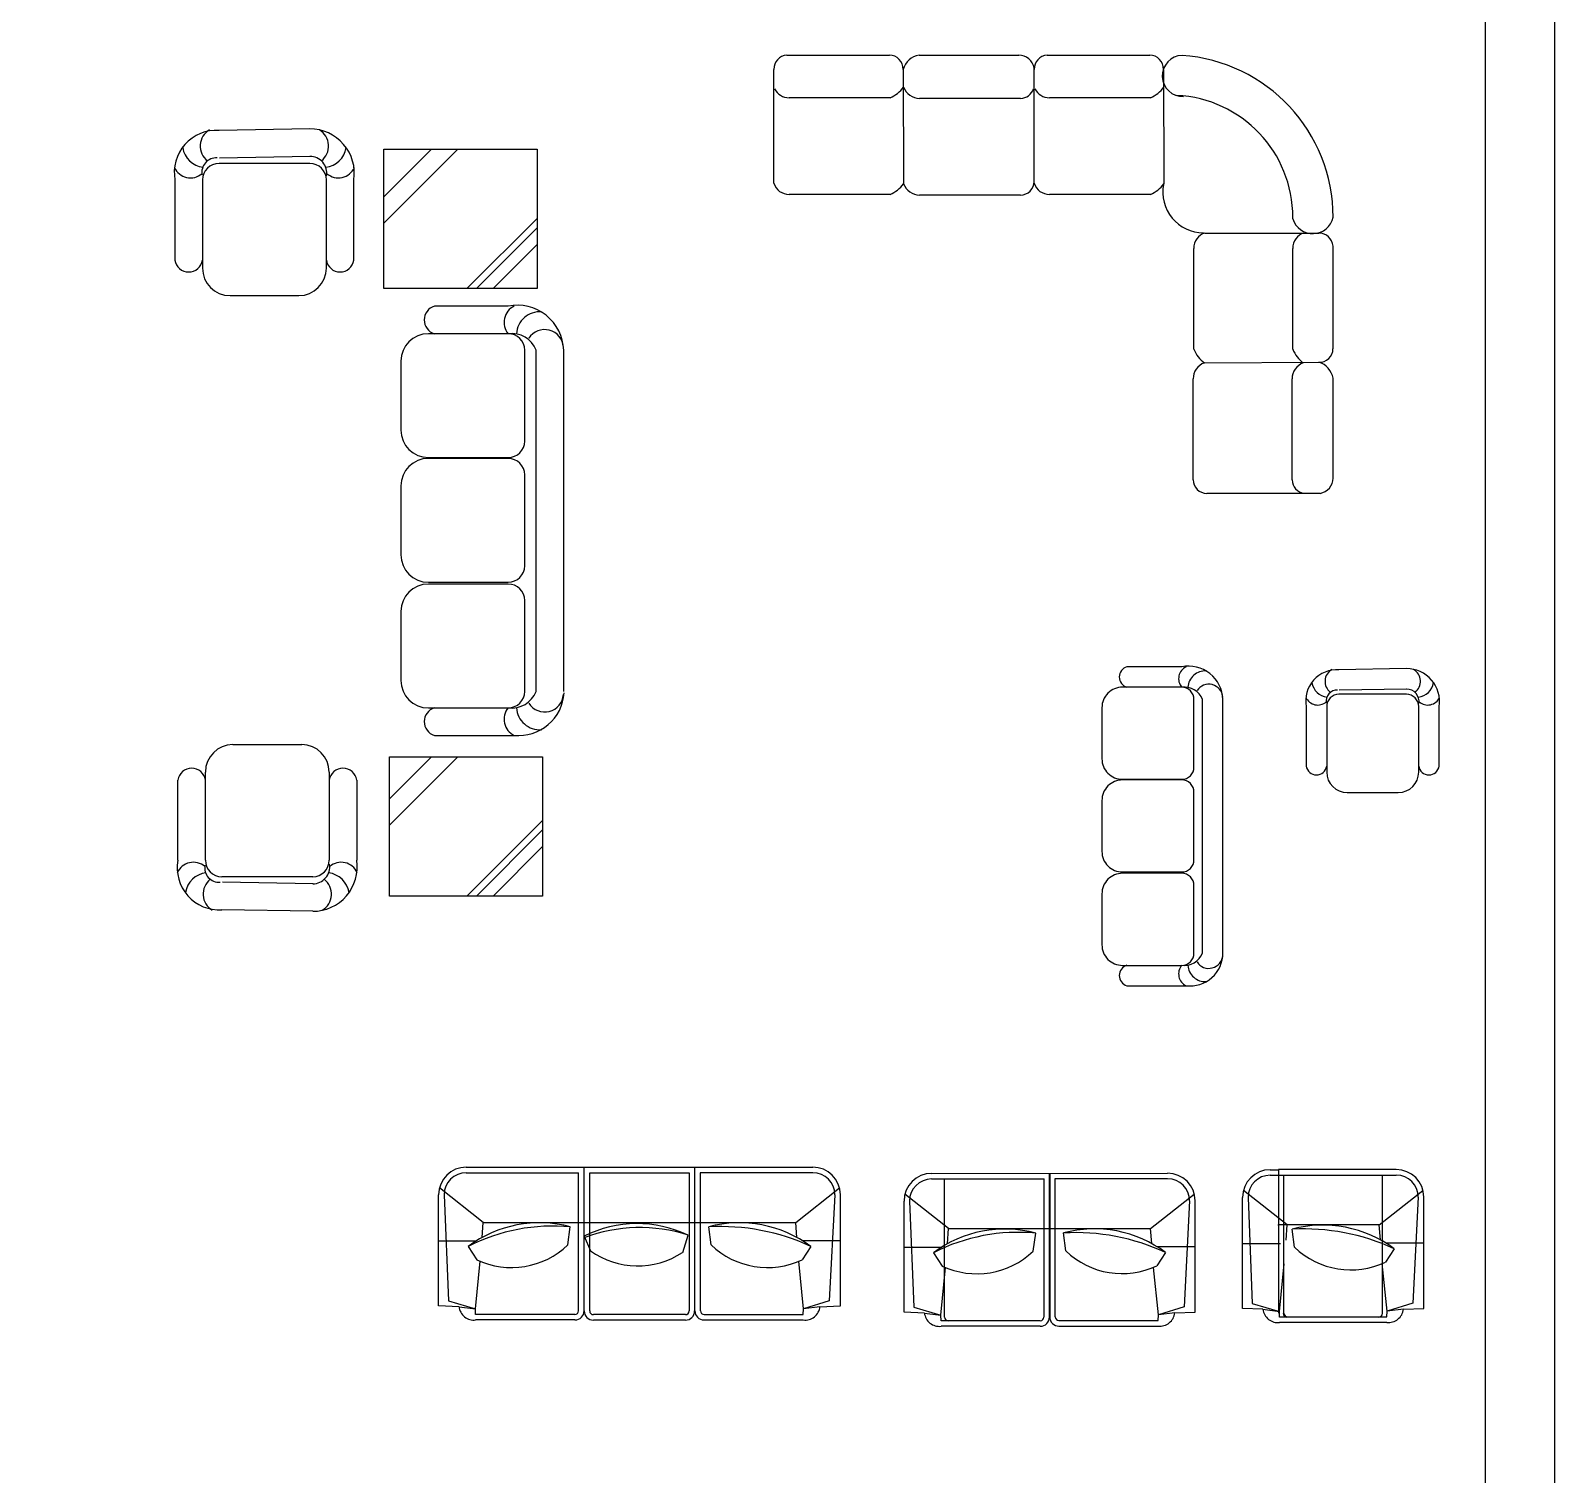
# Model space of a CAD drawing. Header units: inches. Extents: x 10.2 to 52.7, y 13.8 to 38.6.
# Drawn here: x 23.78 to 31.23, y 26.53 to 33.59 of the extents above; entities that cross this region are included whole.
import ezdxf

# ---------------------------------------------------------------- set-up
doc = ezdxf.new("R2010")
doc.units = ezdxf.units.IN
doc.header["$MEASUREMENT"] = 0
doc.layers.add('02', color=2, linetype='Continuous')
doc.layers.add('kadrbm', color=4, linetype='Continuous')

# ---------------------------------------------------------------- blocks, each defined once
blk = doc.blocks.new('kadrbm')
at = {"layer": 'kadrbm', "color": 4}
blk.add_lwpolyline([(0, 0), (0, 24.7972), (21, 24.7972), (21, 0), (0, 0)], close=True, dxfattribs=at)
blk.add_lwpolyline([(20.6631, 0.3257), (20.6631, 24.4603), (0.3369, 24.4603), (0.3369, 0.3257), (20.6631, 0.3257)], dxfattribs=at)

msp = doc.modelspace()

# ---------------------------------------------------------------- linework, layer by layer
at = {"layer": '02'}
for p, q in [((27.4789, 33.4703, -0.048), (27.981, 33.4703, -0.048)), ((28.1253, 33.4703, -0.048), (28.613, 33.4703, -0.048)), ((28.7514, 33.4703, -0.048), (29.2535, 33.4703, -0.048)), ((27.4154, 32.8444, -0.048), (27.4154, 33.4011, -0.048)), ((28.0474, 33.4011, -0.048), (28.0503, 32.8416, -0.048)), ((28.6879, 32.8444, -0.048), (28.688, 33.4069, -0.048)), ((29.3198, 33.4011, -0.048), (29.3227, 32.8416, -0.048)), ((27.9839, 33.2622, -0.048), (27.4904, 33.2622, -0.048)), ((28.6216, 33.2593, -0.048), (28.1282, 33.2593, -0.048)), ((29.2564, 33.2622, -0.048), (28.7629, 33.2622, -0.048)), ((25.1472, 33.11, -0.048), (24.7032, 33.1022, -0.048)), ((25.8712, 33.0102, -0.048), (25.5094, 32.6488, -0.048)), ((25.7426, 33.0102, -0.048), (25.5094, 32.7773, -0.048)), ((25.5094, 32.33, -0.048), (25.5094, 33.0102, -0.048)), ((25.5094, 33.0102, -0.048), (26.2582, 33.0102, -0.048)), ((26.2582, 33.0102, -0.048), (26.2582, 32.33, -0.048)), ((25.1472, 32.941, -0.048), (24.7032, 32.941, -0.048)), ((25.1495, 32.9754, -0.048), (24.7055, 32.9677, -0.048)), ((24.4879, 32.8603, -0.048), (24.4879, 32.4685, -0.048)), ((24.6224, 32.8603, -0.048), (24.6224, 32.4297, -0.048)), ((25.2279, 32.4297, -0.048), (25.2279, 32.8603, -0.048)), ((25.3625, 32.4685, -0.048), (25.3625, 32.8603, -0.048)), ((27.9839, 32.7896, -0.048), (27.4904, 32.7896, -0.048)), ((28.6216, 32.7868, -0.048), (28.1282, 32.7868, -0.048)), ((29.2564, 32.7896, -0.048), (28.7629, 32.7896, -0.048)), ((26.2582, 32.6726, -0.048), (25.9151, 32.33, -0.048)), ((29.9532, 32.6704, -0.048), (29.9532, 32.6771, -0.048)), ((26.2582, 32.6259, -0.048), (25.9619, 32.33, -0.048)), ((29.5234, 32.601, -0.048), (30.08, 32.601, -0.048)), ((26.2582, 32.5441, -0.048), (26.0438, 32.33, -0.048)), ((29.4686, 32.0325, -0.048), (29.4686, 32.526, -0.048)), ((29.9522, 32.0325, -0.048), (29.9522, 32.526, -0.048)), ((30.1492, 32.5375, -0.048), (30.1492, 32.0354, -0.048)), ((24.757, 32.2952, -0.048), (25.0934, 32.2952, -0.048)), ((26.2582, 32.33, -0.048), (25.5094, 32.33, -0.048)), ((26.117, 32.2435, -0.048), (25.7565, 32.2435, -0.048)), ((26.117, 32.1089, -0.048), (25.7268, 32.1089, -0.048)), ((25.5922, 31.9744, -0.048), (25.5922, 31.638, -0.048)), ((26.1977, 31.5842, -0.048), (26.1977, 32.0282, -0.048)), ((26.2537, 30.3605, -0.048), (26.2537, 32.0282, -0.048)), ((26.3883, 30.3605, -0.048), (26.3883, 32.0282, -0.048)), ((29.5205, 31.9661, -0.048), (30.08, 31.969, -0.048)), ((30.1492, 31.8911, -0.048), (30.1492, 31.4034, -0.048)), ((29.4657, 31.3948, -0.048), (29.4657, 31.8882, -0.048)), ((29.9493, 31.3948, -0.048), (29.9493, 31.8882, -0.048)), ((25.7268, 31.5034, -0.048), (26.117, 31.5034, -0.048)), ((26.117, 31.4992, -0.048), (25.7268, 31.4992, -0.048)), ((26.1977, 30.9745, -0.048), (26.1977, 31.4185, -0.048)), ((25.5922, 31.3647, -0.048), (25.5922, 31.0283, -0.048)), ((30.0858, 31.3284, -0.048), (29.532, 31.3284, -0.048)), ((25.7268, 30.8937, -0.048), (26.117, 30.8937, -0.048)), ((26.117, 30.8852, -0.048), (25.7268, 30.8852, -0.048)), ((26.1977, 30.3605, -0.048), (26.1977, 30.8045, -0.048)), ((25.5922, 30.7507, -0.048), (25.5922, 30.4143, -0.048)), ((29.4095, 30.4808, -0.048), (29.1416, 30.4808, -0.048)), ((30.5083, 30.4717, -0.048), (30.1783, 30.4659, -0.048)), ((30.5083, 30.3461, -0.048), (30.1783, 30.3461, -0.048)), ((30.5101, 30.3717, -0.048), (30.1801, 30.3659, -0.048)), ((25.7268, 30.2797, -0.048), (26.117, 30.2797, -0.048)), ((29.5111, 29.0813, -0.048), (29.5111, 30.3208, -0.048)), ((29.6111, 29.0813, -0.048), (29.6111, 30.3208, -0.048)), ((30.0183, 30.2861, -0.048), (30.0183, 29.995, -0.048)), ((30.1183, 30.2861, -0.048), (30.1183, 29.9661, -0.048)), ((30.5683, 29.9661, -0.048), (30.5683, 30.2861, -0.048)), ((30.6683, 29.995, -0.048), (30.6683, 30.2861, -0.048)), ((25.7566, 30.1452, -0.048), (26.1468, 30.1452, -0.048)), ((24.771, 30.1002, -0.048), (25.1074, 30.1002, -0.048)), ((25.8712, 30.0404, -0.048), (25.5367, 29.7062, -0.048)), ((25.7426, 30.0404, -0.048), (25.5367, 29.8347, -0.048)), ((25.5367, 29.3602, -0.048), (25.5367, 30.0404, -0.048)), ((25.5367, 30.0404, -0.048), (26.2854, 30.0404, -0.048)), ((26.2854, 30.0404, -0.048), (26.2854, 29.3602, -0.048)), ((24.6365, 29.5351, -0.048), (24.6365, 29.9656, -0.048)), ((25.242, 29.9656, -0.048), (25.242, 29.5351, -0.048)), ((24.5019, 29.5351, -0.048), (24.5019, 29.9268, -0.048)), ((25.3765, 29.9268, -0.048), (25.3765, 29.5351, -0.048)), ((30.2183, 29.8661, -0.048), (30.4683, 29.8661, -0.048)), ((26.2854, 29.73, -0.048), (25.9151, 29.3602, -0.048)), ((26.2854, 29.6833, -0.048), (25.9619, 29.3602, -0.048)), ((26.2854, 29.6015, -0.048), (26.0438, 29.3602, -0.048)), ((25.1612, 29.4544, -0.048), (24.7172, 29.4544, -0.048)), ((25.1636, 29.4199, -0.048), (24.7196, 29.4277, -0.048)), ((26.2854, 29.3602, -0.048), (25.5367, 29.3602, -0.048)), ((25.1612, 29.2854, -0.048), (24.7172, 29.2931, -0.048)), ((29.1417, 28.9213, -0.048), (29.4317, 28.9213, -0.048)), ((25.912, 28.0348, -0.4354), (27.6058, 28.0348, -0.4354)), ((26.4884, 27.3319, -0.4354), (26.488, 28.0348, -0.4354)), ((27.0284, 28.0339, -0.4354), (27.0284, 27.3319, -0.4354)), ((29.8422, 28.0222, -0.4354), (29.8809, 28.0222, -0.4354)), ((29.8814, 28.0213, -0.4354), (29.8809, 28.0222, -0.4354)), ((29.8823, 28.0231, -0.4354), (29.8823, 27.3211, -0.4354)), ((30.4583, 28.0231, -0.4354), (29.8823, 28.0231, -0.4354)), ((25.912, 28.0078, -0.4354), (26.4614, 28.0078, -0.4354)), ((26.4614, 27.3319, -0.4354), (26.4614, 28.0078, -0.4354)), ((26.5154, 28.0069, -0.4354), (27.0014, 28.0069, -0.4354)), ((26.5154, 27.3319, -0.4354), (26.5154, 28.0069, -0.4354)), ((27.0014, 28.0069, -0.4354), (27.0014, 27.3319, -0.4354)), ((27.6058, 28.0078, -0.4354), (27.0554, 28.0078, -0.4354)), ((27.0554, 28.0078, -0.4354), (27.0554, 27.3319, -0.4354)), ((28.187, 28.0041, -0.4354), (29.3404, 28.005, -0.4354)), ((28.187, 27.9771, -0.4354), (28.7365, 27.9771, -0.4354)), ((28.25, 27.3021, -0.4354), (28.25, 27.9771, -0.4354)), ((28.7365, 27.3012, -0.4354), (28.7365, 27.9771, -0.4354)), ((28.7635, 27.3012, -0.4354), (28.763, 28.0041, -0.4354)), ((28.7635, 28.0032, -0.4354), (28.763, 28.0041, -0.4354)), ((28.7644, 28.005, -0.4354), (28.7644, 27.303, -0.4354)), ((28.79, 27.978, -0.4354), (28.79, 27.3021, -0.4354)), ((29.3404, 27.978, -0.4354), (28.79, 27.978, -0.4354)), ((29.8422, 27.9952, -0.4354), (30.4583, 27.9961, -0.4354)), ((29.9079, 27.9961, -0.4354), (29.9079, 27.3202, -0.4354)), ((30.3917, 27.3193, -0.4354), (30.3917, 27.9952, -0.4354)), ((25.777, 27.3562, -0.4354), (25.777, 27.8998, -0.4354)), ((25.9951, 27.7648, -0.4354), (25.7811, 27.9329, -0.4354)), ((25.804, 27.8998, -0.4354), (25.8243, 27.3815, -0.4354)), ((27.5226, 27.7648, -0.4354), (27.7367, 27.9329, -0.4354)), ((27.7138, 27.8998, -0.4354), (27.6867, 27.3815, -0.4354)), ((27.7408, 27.3562, -0.4354), (27.7408, 27.8998, -0.4354)), ((28.052, 27.3255, -0.4354), (28.052, 27.8691, -0.4354)), ((28.2701, 27.7341, -0.4354), (28.0561, 27.9022, -0.4354)), ((28.079, 27.8691, -0.4354), (28.0994, 27.3508, -0.4354)), ((29.2572, 27.735, -0.4354), (29.4712, 27.9031, -0.4354)), ((29.4484, 27.87, -0.4354), (29.4213, 27.3517, -0.4354)), ((29.4754, 27.3264, -0.4354), (29.4754, 27.87, -0.4354)), ((29.7072, 27.3436, -0.4354), (29.7072, 27.8872, -0.4354)), ((29.9254, 27.7522, -0.4354), (29.7113, 27.9203, -0.4354)), ((29.7342, 27.8872, -0.4354), (29.7546, 27.3689, -0.4354)), ((30.3751, 27.7531, -0.4354), (30.5892, 27.9212, -0.4354)), ((30.5663, 27.8881, -0.4354), (30.5392, 27.3699, -0.4354)), ((30.5933, 27.3445, -0.4354), (30.5933, 27.8881, -0.4354)), ((26.4884, 27.8396, -0.4354), (26.488, 27.8396, -0.4354)), ((27.0298, 27.8396, -0.4354), (27.0284, 27.8396, -0.4354)), ((28.7644, 27.8098, -0.4354), (28.763, 27.8098, -0.4354)), ((29.8823, 27.828, -0.4354), (29.8809, 27.828, -0.4354)), ((29.8814, 27.8271, -0.4354), (29.8809, 27.8271, -0.4354)), ((25.9893, 27.6909, -0.4354), (25.9951, 27.7648, -0.4354)), ((25.9951, 27.7648, -0.4354), (27.5226, 27.7648, -0.4354)), ((26.4091, 27.655, -0.4354), (26.4206, 27.7429, -0.4354)), ((27.1086, 27.655, -0.4354), (27.0971, 27.7429, -0.4354)), ((27.5284, 27.6909, -0.4354), (27.5226, 27.7648, -0.4354)), ((28.2644, 27.6602, -0.4354), (28.2701, 27.7341, -0.4354)), ((28.2701, 27.7341, -0.4354), (29.2572, 27.735, -0.4354)), ((28.7635, 27.7332, -0.4354), (28.763, 27.7341, -0.4354)), ((29.263, 27.6611, -0.4354), (29.2572, 27.735, -0.4354)), ((29.8814, 27.7513, -0.4354), (29.8809, 27.7522, -0.4354)), ((29.9254, 27.7522, -0.4354), (29.8809, 27.7522, -0.4354)), ((30.3751, 27.7531, -0.4354), (29.8823, 27.7531, -0.4354)), ((29.9196, 27.6784, -0.4354), (29.9254, 27.7522, -0.4354)), ((29.9611, 27.6434, -0.4354), (29.9496, 27.7312, -0.4354)), ((30.3809, 27.6793, -0.4354), (30.3751, 27.7531, -0.4354)), ((25.777, 27.6748, -0.4354), (25.9618, 27.6748, -0.4354)), ((25.9214, 27.6471, -0.4354), (25.9637, 27.5821, -0.4354)), ((26.4884, 27.6596, -0.4354), (26.488, 27.6596, -0.4354)), ((26.4886, 27.6975, -0.4354), (26.5187, 27.626, -0.4354)), ((26.9699, 27.6181, -0.4354), (26.997, 27.7025, -0.4354)), ((27.0298, 27.6596, -0.4354), (27.0284, 27.6596, -0.4354)), ((27.5964, 27.6471, -0.4354), (27.554, 27.5821, -0.4354)), ((27.7408, 27.6748, -0.4354), (27.5559, 27.6748, -0.4354)), ((28.052, 27.6441, -0.4354), (28.2369, 27.6441, -0.4354)), ((28.6841, 27.6243, -0.4354), (28.6957, 27.7122, -0.4354)), ((28.8432, 27.6253, -0.4354), (28.8317, 27.7131, -0.4354)), ((29.4754, 27.645, -0.4354), (29.2905, 27.645, -0.4354)), ((29.7072, 27.6622, -0.4354), (29.8921, 27.6622, -0.4354)), ((30.5933, 27.6631, -0.4354), (30.4084, 27.6631, -0.4354)), ((25.9566, 27.3423, -0.4354), (25.9803, 27.5748, -0.4354)), ((27.5611, 27.3423, -0.4354), (27.5374, 27.5748, -0.4354)), ((28.1964, 27.6164, -0.4354), (28.2387, 27.5514, -0.4354)), ((29.331, 27.6173, -0.4354), (29.2886, 27.5523, -0.4354)), ((30.4489, 27.6355, -0.4354), (30.4065, 27.5705, -0.4354)), ((28.2316, 27.3116, -0.4354), (28.2553, 27.5441, -0.4354)), ((29.2957, 27.3125, -0.4354), (29.272, 27.545, -0.4354)), ((29.8869, 27.3297, -0.4354), (29.9106, 27.5622, -0.4354)), ((30.4136, 27.3306, -0.4354), (30.3899, 27.5631, -0.4354)), ((25.8766, 27.3525, -0.4354), (25.777, 27.3562, -0.4354)), ((25.8243, 27.3815, -0.4354), (25.9566, 27.3423, -0.4354)), ((25.8766, 27.3525, -0.4354), (25.9566, 27.3423, -0.4354)), ((27.6867, 27.3815, -0.4354), (27.5611, 27.3423, -0.4354)), ((27.6411, 27.3525, -0.4354), (27.5611, 27.3423, -0.4354)), ((27.6411, 27.3525, -0.4354), (27.7408, 27.3562, -0.4354)), ((28.0994, 27.3508, -0.4354), (28.2316, 27.3116, -0.4354)), ((29.4213, 27.3517, -0.4354), (29.2957, 27.3125, -0.4354)), ((29.7546, 27.3689, -0.4354), (29.8869, 27.3297, -0.4354)), ((30.5392, 27.3699, -0.4354), (30.4136, 27.3306, -0.4354)), ((30.4936, 27.3409, -0.4354), (30.5933, 27.3445, -0.4354)), ((25.9579, 27.3148, -0.4354), (25.9566, 27.3423, -0.4354)), ((26.443, 27.3148, -0.4354), (25.9579, 27.3148, -0.4354)), ((26.443, 27.2878, -0.4354), (25.9579, 27.2878, -0.4354)), ((26.9834, 27.3139, -0.4354), (26.5334, 27.3139, -0.4354)), ((26.9834, 27.2869, -0.4354), (26.5334, 27.2869, -0.4354)), ((27.0748, 27.3148, -0.4354), (27.5598, 27.3148, -0.4354)), ((27.0748, 27.2878, -0.4354), (27.5598, 27.2878, -0.4354)), ((27.5598, 27.3148, -0.4354), (27.5611, 27.3423, -0.4354)), ((28.1516, 27.3218, -0.4354), (28.052, 27.3255, -0.4354)), ((28.1516, 27.3218, -0.4354), (28.2316, 27.3116, -0.4354)), ((28.233, 27.2841, -0.4354), (28.2316, 27.3116, -0.4354)), ((28.718, 27.2841, -0.4354), (28.233, 27.2841, -0.4354)), ((28.8094, 27.285, -0.4354), (29.2944, 27.285, -0.4354)), ((29.2944, 27.285, -0.4354), (29.2957, 27.3125, -0.4354)), ((29.3757, 27.3227, -0.4354), (29.2957, 27.3125, -0.4354)), ((29.3757, 27.3227, -0.4354), (29.4754, 27.3264, -0.4354)), ((29.8069, 27.3399, -0.4354), (29.7072, 27.3436, -0.4354)), ((29.8069, 27.3399, -0.4354), (29.8869, 27.3297, -0.4354)), ((29.8882, 27.3022, -0.4354), (29.8869, 27.3297, -0.4354)), ((30.3732, 27.3022, -0.4354), (29.8882, 27.3022, -0.4354)), ((30.4123, 27.2761, -0.4354), (29.8882, 27.2752, -0.4354)), ((29.9273, 27.3031, -0.4354), (30.4123, 27.3031, -0.4354)), ((30.4123, 27.3031, -0.4354), (30.4136, 27.3306, -0.4354)), ((30.4936, 27.3409, -0.4354), (30.4136, 27.3306, -0.4354)), ((28.718, 27.2571, -0.4354), (28.233, 27.2571, -0.4354)), ((28.8094, 27.258, -0.4354), (29.2944, 27.258, -0.4354))]:
    msp.add_line(p, q, dxfattribs=at)
at = {"layer": '02', "elevation": -0.048}
for points in [[(29.4695, 29.9908), (29.4695, 30.3208, 0.414214), (29.4095, 30.3808), (29.1195, 30.3808, 0.414214), (29.0195, 30.2808), (29.0195, 30.0308, 0.414214), (29.1195, 29.9308), (29.4095, 29.9308, 0.414214)], [(29.4695, 29.5376), (29.4695, 29.8676, 0.414214), (29.4095, 29.9276), (29.1195, 29.9276, 0.414214), (29.0195, 29.8276), (29.0195, 29.5776, 0.414214), (29.1195, 29.4776), (29.4095, 29.4776, 0.414214)], [(29.4695, 29.0813), (29.4695, 29.4113, 0.414214), (29.4095, 29.4713), (29.1195, 29.4713, 0.414214), (29.0195, 29.3713), (29.0195, 29.1213, 0.414214), (29.1195, 29.0213), (29.4095, 29.0213, 0.414214)]]:
    msp.add_lwpolyline(points, format="xyb", close=True, dxfattribs=at)
at = {"layer": '02'}
for centre, radius, start, end in [((27.4849, 33.4011, -0.048), 0.0695, 94.95025, 180), ((27.981, 33.4039, -0.048), 0.0664, 357.59118, 90), ((28.1415, 33.3736, -0.048), 0.098, 99.50631, 163.73201), ((28.613, 33.3942, -0.048), 0.0761, 9.55584, 90), ((28.7574, 33.4011, -0.048), 0.0695, 94.95025, 180), ((29.2535, 33.4039, -0.048), 0.0664, 357.59118, 90), ((29.4151, 33.3688, -0.048), 0.1006, 91.98787, 271.98787), ((29.3559, 32.6771, -0.048), 0.7942, 0.05172, 86.01296), ((27.4904, 33.3409, -0.048), 0.0788, 205.92568, 270), ((27.9208, 33.4113, -0.048), 0.1619, 292.94977, 323.1162), ((28.1282, 33.3421, -0.048), 0.0828, 199.75888, 270), ((28.6217, 33.3256, -0.048), 0.0663, 269.97104, 343.24226), ((28.7629, 33.3409, -0.048), 0.0788, 205.92568, 270), ((29.1932, 33.4113, -0.048), 0.1619, 292.94977, 323.1162), ((29.3559, 32.6771, -0.048), 0.5973, 0, 87.08406), ((24.6897, 32.8975, -0.048), 0.2052, 86.23355, 190.44275), ((24.7033, 33.026, -0.048), 0.0919, 120.70104, 232.02994), ((25.1476, 32.8926, -0.048), 0.2173, 351.43184, 90.09713), ((25.1471, 33.026, -0.048), 0.0919, 307.97006, 59.29896), ((24.6382, 33.0352, -0.048), 0.1138, 188.4737, 263.5661), ((25.2122, 33.0352, -0.048), 0.1138, 276.4339, 351.5263), ((24.6897, 32.8975, -0.048), 0.0706, 86.23355, 190.44275), ((24.7032, 32.8603, -0.048), 0.0807, 90, 180), ((25.1472, 32.8603, -0.048), 0.0807, 0, 90), ((25.1476, 32.8926, -0.048), 0.0828, 351.43184, 90.09713), ((24.5637, 32.9572, -0.048), 0.0868, 204.9747, 310.0295), ((25.2866, 32.9572, -0.048), 0.0868, 229.9705, 335.0253), ((27.4904, 32.8684, -0.048), 0.0788, 197.71123, 270), ((27.9208, 32.9387, -0.048), 0.1619, 292.94977, 323.1162), ((28.1282, 32.8695, -0.048), 0.0828, 199.75888, 270), ((28.6217, 32.8531, -0.048), 0.0663, 269.97104, 0), ((28.7629, 32.8684, -0.048), 0.0788, 197.71123, 270), ((29.1932, 32.9387, -0.048), 0.1619, 292.94977, 323.1162), ((29.5161, 32.8015, -0.048), 0.199, 169.39938, 270), ((30.0507, 32.6997, -0.048), 0.1018, 196.76651, 347.57393), ((29.5473, 32.526, -0.048), 0.0788, 107.71123, 180), ((30.031, 32.526, -0.048), 0.0788, 107.71123, 180), ((30.08, 32.5315, -0.048), 0.0695, 4.95025, 90), ((24.5552, 32.4786, -0.048), 0.068, 188.54427, 351.45573), ((24.757, 32.4297, -0.048), 0.1346, 180, 270), ((25.0934, 32.4297, -0.048), 0.1346, 270, 0), ((25.2952, 32.4786, -0.048), 0.068, 188.54427, 351.45573), ((25.7766, 32.1762, -0.048), 0.0702, 106.61677, 253.4468), ((26.1835, 32.1648, -0.048), 0.0868, 114.9747, 220.0295), ((26.1617, 32.0212, -0.048), 0.2267, 1.76018, 101.37514), ((26.2713, 32.1021, -0.048), 0.1138, 85.99084, 176.65493), ((26.2952, 32.037, -0.048), 0.0919, 3.88247, 147.52787), ((25.7268, 31.9744, -0.048), 0.1346, 90, 180), ((26.1337, 31.9811, -0.048), 0.1289, 21.41812, 97.47152), ((26.117, 32.0282, -0.048), 0.0807, 0, 90), ((29.5485, 31.8882, -0.048), 0.0828, 109.75888, 180), ((29.6176, 32.0957, -0.048), 0.1619, 202.94977, 233.1162), ((30.0321, 31.8882, -0.048), 0.0828, 109.75888, 180), ((30.1013, 32.0957, -0.048), 0.1619, 202.94977, 233.1162), ((30.0828, 32.0354, -0.048), 0.0664, 267.59118, 0), ((30.0526, 31.8749, -0.048), 0.098, 9.50631, 73.73201), ((25.7268, 31.638, -0.048), 0.1345, 180, 270), ((26.117, 31.5842, -0.048), 0.0807, 270, 0), ((25.7268, 31.3647, -0.048), 0.1345, 90, 180), ((26.117, 31.4185, -0.048), 0.0807, 0, 90), ((29.532, 31.3947, -0.048), 0.0663, 179.97104, 270), ((30.0157, 31.3947, -0.048), 0.0663, 179.97104, 264.23596), ((30.0732, 31.4034, -0.048), 0.0761, 279.55584, 0), ((25.7268, 31.0283, -0.048), 0.1346, 180, 270), ((26.117, 30.9745, -0.048), 0.0807, 270, 0), ((25.7268, 30.7507, -0.048), 0.1346, 90, 180), ((26.117, 30.8045, -0.048), 0.0807, 0, 90), ((29.1565, 30.4308, -0.048), 0.0522, 106.61677, 253.4468), ((29.4589, 30.4223, -0.048), 0.0645, 114.9747, 220.0295), ((29.4427, 30.3156, -0.048), 0.1685, 1.76018, 101.37514), ((25.7268, 30.4143, -0.048), 0.1346, 180, 270), ((29.5242, 30.3757, -0.048), 0.0846, 85.99084, 176.65493), ((30.1683, 30.3138, -0.048), 0.1525, 86.23355, 190.44275), ((30.13, 30.4162, -0.048), 0.0846, 188.4737, 263.5661), ((30.1784, 30.4093, -0.048), 0.0683, 120.70104, 232.02994), ((30.5086, 30.3102, -0.048), 0.1615, 351.43184, 90.09713), ((30.5083, 30.4093, -0.048), 0.0683, 307.97006, 59.29896), ((30.5566, 30.4162, -0.048), 0.0846, 276.4339, 351.5263), ((26.1332, 30.4085, -0.048), 0.1298, 262.82494, 338.28541), ((26.117, 30.3605, -0.048), 0.0807, 270, 0), ((26.1671, 30.3682, -0.048), 0.2239, 264.80358, 356.03235), ((26.2952, 30.3517, -0.048), 0.0919, 212.47213, 356.11753), ((29.422, 30.2858, -0.048), 0.0958, 21.41812, 97.47152), ((29.542, 30.3273, -0.048), 0.0683, 3.88247, 147.52787), ((30.0747, 30.3582, -0.048), 0.0645, 204.9747, 310.0295), ((30.1683, 30.3138, -0.048), 0.0525, 86.23355, 190.44275), ((30.1783, 30.2861, -0.048), 0.06, 90, 180), ((30.5083, 30.2861, -0.048), 0.06, 0, 90), ((30.5086, 30.3102, -0.048), 0.0615, 351.43184, 90.09713), ((30.6119, 30.3582, -0.048), 0.0645, 229.9705, 335.0253), ((25.7766, 30.2125, -0.048), 0.0702, 106.5532, 253.4468), ((26.1835, 30.2239, -0.048), 0.0868, 139.9705, 245.0253), ((26.2713, 30.2866, -0.048), 0.1138, 183.34507, 274.00916), ((24.771, 29.9656, -0.048), 0.1346, 90, 180), ((25.1074, 29.9656, -0.048), 0.1346, 0, 90), ((24.5692, 29.9167, -0.048), 0.068, 8.54427, 171.45573), ((25.3092, 29.9167, -0.048), 0.068, 8.54427, 171.45573), ((30.0683, 30.0025, -0.048), 0.0506, 188.54427, 351.45573), ((30.2183, 29.9661, -0.048), 0.1, 180, 270), ((30.4683, 29.9661, -0.048), 0.1, 270, 0), ((30.6183, 30.0025, -0.048), 0.0506, 188.54427, 351.45573), ((24.7037, 29.4979, -0.048), 0.2052, 169.55725, 273.76645), ((24.5778, 29.4381, -0.048), 0.0868, 49.9705, 155.0253), ((24.7037, 29.4979, -0.048), 0.0706, 169.55725, 273.76645), ((24.7172, 29.5351, -0.048), 0.0807, 180, 270), ((25.1616, 29.5027, -0.048), 0.2173, 269.90287, 8.56816), ((25.1612, 29.5351, -0.048), 0.0807, 270, 0), ((25.1616, 29.5027, -0.048), 0.0828, 269.90287, 8.56816), ((25.3006, 29.4381, -0.048), 0.0868, 24.9747, 130.0295), ((24.6522, 29.3601, -0.048), 0.1138, 96.4339, 171.5263), ((24.7173, 29.3694, -0.048), 0.0919, 127.97006, 239.29896), ((25.1611, 29.3694, -0.048), 0.0919, 300.70104, 52.02994), ((25.2262, 29.3601, -0.048), 0.1138, 8.4737, 83.5661), ((29.4215, 29.117, -0.048), 0.0964, 262.82494, 338.28541), ((29.4495, 29.082, -0.048), 0.1617, 263.68062, 359.7542), ((29.542, 29.0747, -0.048), 0.0683, 212.47213, 356.11753), ((29.1565, 28.9713, -0.048), 0.0522, 106.5532, 253.4468), ((29.4589, 28.9798, -0.048), 0.0645, 139.9705, 245.0253), ((29.5242, 29.0264, -0.048), 0.0846, 183.34507, 274.00916), ((25.912, 27.8998, -0.4354), 0.135, 90, 180), ((27.6058, 27.8998, -0.4354), 0.135, 0, 90), ((29.8422, 27.8872, -0.4354), 0.135, 90, 180), ((30.4583, 27.8881, -0.4354), 0.135, 0, 90), ((25.912, 27.8998, -0.4354), 0.108, 90, 180), ((27.6058, 27.8998, -0.4354), 0.108, 0, 90), ((28.187, 27.8691, -0.4354), 0.135, 90, 180), ((28.187, 27.8691, -0.4354), 0.108, 90, 180), ((29.3404, 27.87, -0.4354), 0.135, 0, 90), ((29.3404, 27.87, -0.4354), 0.108, 0, 90), ((29.8422, 27.8872, -0.4354), 0.108, 90, 180), ((30.4583, 27.8881, -0.4354), 0.108, 0, 90), ((26.2695, 27.1816, -0.4354), 0.5813, 74.92803, 126.79295), ((26.3356, 26.8369, -0.4354), 0.91, 84.64056, 117.08042), ((26.7609, 26.9637, -0.4354), 0.7756, 72.27419, 110.56584), ((26.7479, 27.1773, -0.4354), 0.5813, 64.63022, 116.49514), ((27.0909, 25.8961, -0.4354), 1.8922, 91.85031, 91.89159), ((27.0909, 25.8961, -0.4354), 1.8697, 91.87258, 91.91436), ((27.2482, 27.1816, -0.4354), 0.5813, 53.20705, 105.07197), ((27.1556, 26.6987, -0.4354), 1.0458, 65.07253, 93.20649), ((28.5445, 27.1509, -0.4354), 0.5813, 74.92803, 126.79295), ((28.8255, 25.8663, -0.4354), 1.8922, 91.85031, 91.89159), ((28.8255, 25.8663, -0.4354), 1.8697, 91.87258, 91.91436), ((28.9828, 27.1518, -0.4354), 0.5813, 53.20705, 105.07197), ((29.9434, 25.8845, -0.4354), 1.8922, 91.85031, 91.89159), ((29.9434, 25.8845, -0.4354), 1.8697, 91.87258, 91.91436), ((30.1007, 27.17, -0.4354), 0.5813, 53.20705, 105.07197), ((30.0081, 26.6871, -0.4354), 1.0458, 65.07253, 93.20649), ((26.1334, 27.9425, -0.4354), 0.3983, 244.78659, 313.80576), ((27.0909, 25.8961, -0.4354), 1.8922, 108.56548, 108.58006), ((27.0909, 25.8961, -0.4354), 1.8697, 108.79721, 108.812), ((27.3844, 27.9425, -0.4354), 0.3983, 226.19424, 295.21341), ((28.6107, 26.8062, -0.4354), 0.91, 84.64056, 117.08042), ((28.8902, 26.6689, -0.4354), 1.0458, 65.07253, 93.20649), ((30.2369, 27.9308, -0.4354), 0.3983, 226.19424, 295.21341), ((26.75, 27.9502, -0.4354), 0.3983, 234.48878, 303.50795), ((28.4084, 27.9118, -0.4354), 0.3983, 244.78659, 313.80576), ((29.1189, 27.9127, -0.4354), 0.3983, 226.19424, 295.21341), ((27.0909, 25.8961, -0.4354), 1.5997, 92.18878, 92.23762), ((28.8255, 25.8663, -0.4354), 1.5997, 92.18878, 92.23762), ((29.9434, 25.8845, -0.4354), 1.5997, 92.18878, 92.23762), ((25.9495, 27.3607, -0.4354), 0.0734, 186.42508, 276.58214), ((27.0909, 25.8961, -0.4354), 1.5097, 92.31933, 92.37109), ((27.5682, 27.3607, -0.4354), 0.0734, 263.41786, 353.57492), ((28.8255, 25.8663, -0.4354), 1.5097, 92.31933, 92.37109), ((29.9434, 25.8845, -0.4354), 1.5097, 92.31933, 92.37109), ((26.443, 27.3328, -0.4354), 0.018, 270, 0), ((26.443, 27.3328, -0.4354), 0.045, 270, 0), ((26.5334, 27.3319, -0.4354), 0.045, 180, 270), ((26.5334, 27.3319, -0.4354), 0.018, 180, 270), ((26.9834, 27.3319, -0.4354), 0.045, 270, 0), ((26.9834, 27.3319, -0.4354), 0.018, 270, 0), ((27.0748, 27.3328, -0.4354), 0.045, 180, 270), ((27.0748, 27.3328, -0.4354), 0.018, 180, 270), ((28.2246, 27.33, -0.4354), 0.0734, 186.42508, 276.58214), ((28.268, 27.3021, -0.4354), 0.018, 180, 270), ((28.718, 27.3021, -0.4354), 0.045, 270, 0), ((28.718, 27.3021, -0.4354), 0.018, 270, 0), ((28.8094, 27.303, -0.4354), 0.045, 180, 270), ((28.8094, 27.303, -0.4354), 0.018, 180, 270), ((29.3028, 27.3309, -0.4354), 0.0734, 263.41786, 353.57492), ((29.8798, 27.3482, -0.4354), 0.0734, 186.42508, 276.58214), ((29.9232, 27.3202, -0.4354), 0.018, 180, 270), ((29.9273, 27.3211, -0.4354), 0.018, 180, 270), ((30.3732, 27.3202, -0.4354), 0.018, 270, 0), ((30.4207, 27.3491, -0.4354), 0.0734, 263.41786, 353.57492)]:
    msp.add_arc(centre, radius, start, end, dxfattribs=at)

# ---------------------------------------------------------------- block references
at = {"layer": 'kadrbm'}
msp.add_blockref('kadrbm', (10.2322, 13.8067), dxfattribs=at)

doc.saveas('drawing.dxf')
